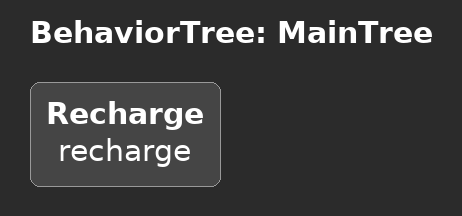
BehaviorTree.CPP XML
<root main_tree_to_exectue = "MainTree">
    <BehaviorTree ID="MainTree">
        <Recharge name="recharge"/>
    </BehaviorTree>
</root>
